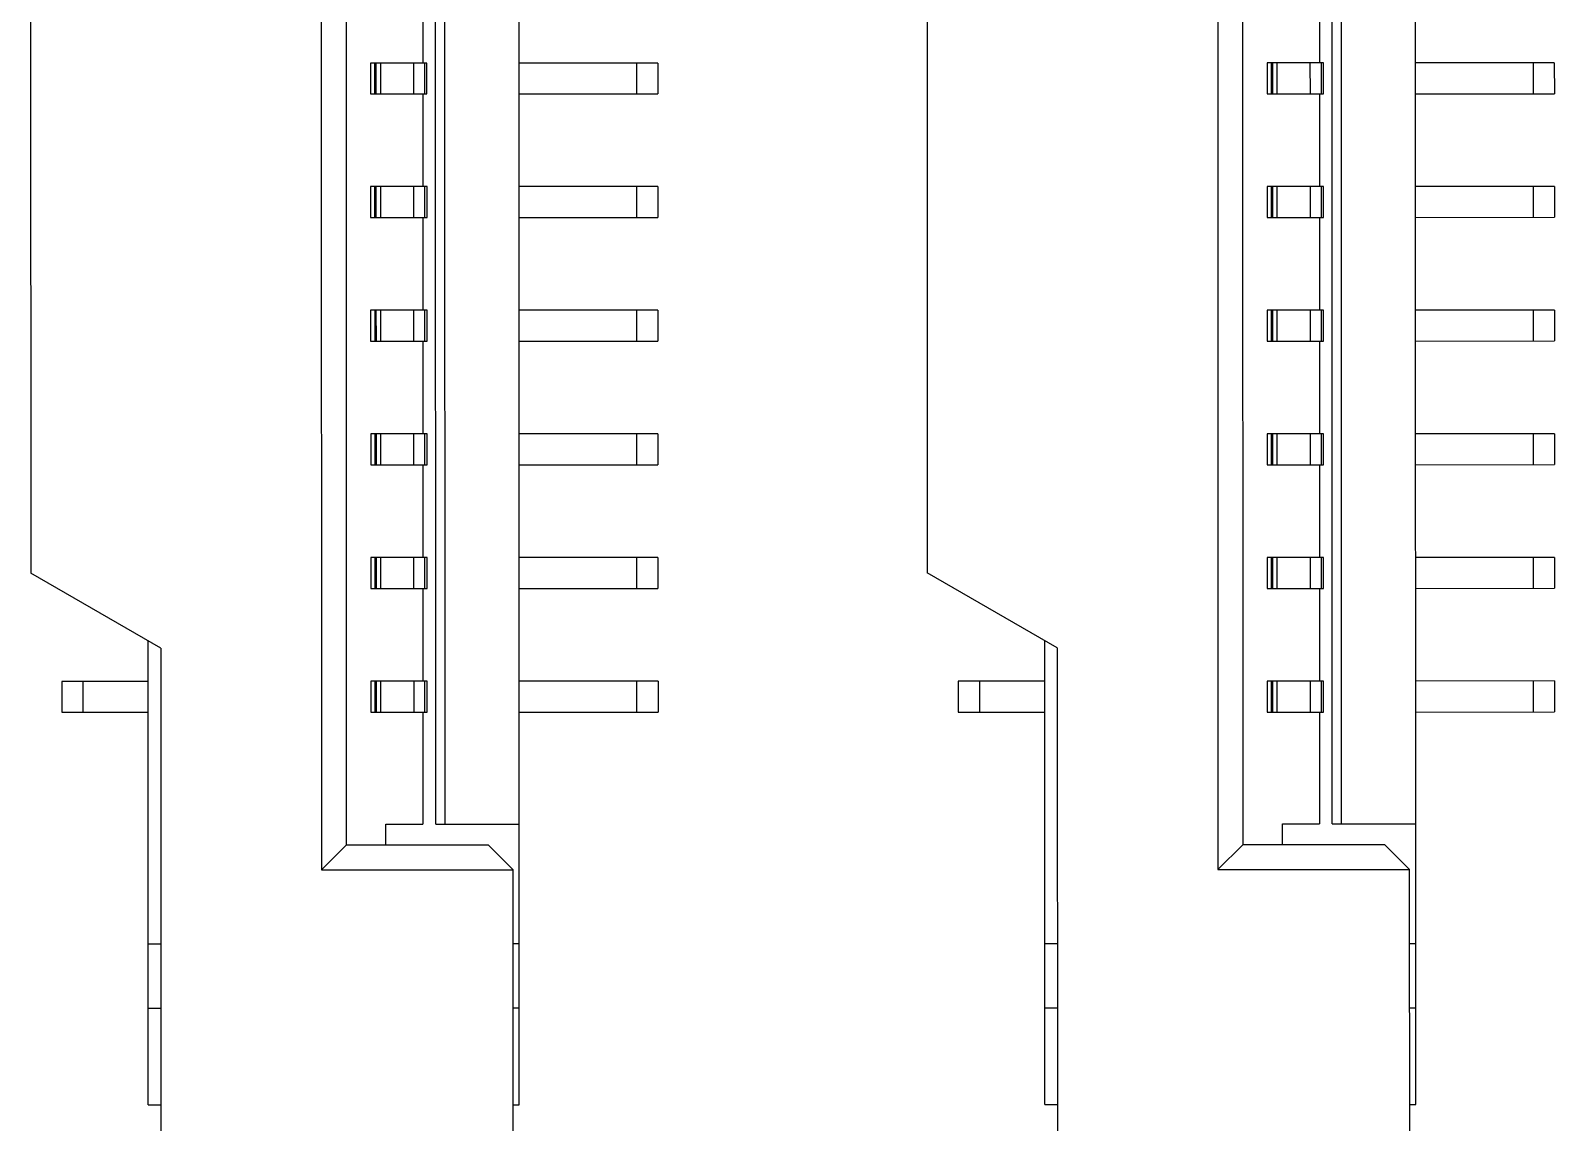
# Model space of a CAD drawing. Header units: inches. Extents: x -29 to 164, y -51 to 83.
# Drawn here: x 14.33 to 26.65, y 20.13 to 28.96 of the extents above; entities that cross this region are included whole.
import ezdxf

# ---------------------------------------------------------------- set-up
doc = ezdxf.new("R2010")
doc.units = ezdxf.units.IN
doc.header["$LTSCALE"] = 1.21
doc.header["$MEASUREMENT"] = 0
doc.layers.get('0').update_dxf_attribs({"linetype": 'CONTINUOUS'})

msp = doc.modelspace()

# ---------------------------------------------------------------- linework, layer by layer
at = {"color": 7, "linetype": 'Continuous'}
for p, q in [((18.283, 20.275), (18.279, 40.875)), ((25.533, 20.276), (25.529, 40.876)), ((16.679, 38.975), (16.683, 22.175)), ((23.929, 38.976), (23.933, 22.176)), ((16.88, 38.775), (16.883, 22.375)), ((24.13, 38.776), (24.133, 22.376)), ((17.607, 22.545), (17.604, 38.605)), ((17.683, 22.545), (17.68, 38.605)), ((24.857, 22.546), (24.854, 38.606)), ((24.933, 22.546), (24.93, 38.606)), ((14.33, 36.574), (14.332, 24.574)), ((21.58, 36.576), (21.582, 24.576)), ((17.503, 29.45), (17.503, 28.7)), ((24.753, 29.451), (24.753, 28.701)), ((17.08, 28.7), (17.08, 28.45)), ((17.536, 28.7), (17.08, 28.7)), ((17.116, 28.45), (17.116, 28.7)), ((17.124, 28.7), (17.124, 28.45)), ((17.162, 28.45), (17.162, 28.7)), ((17.427, 28.7), (17.428, 28.45)), ((17.519, 28.45), (17.519, 28.7)), ((17.536, 28.45), (17.536, 28.7)), ((19.403, 28.7), (18.282, 28.7)), ((19.231, 28.7), (19.231, 28.45)), ((19.403, 28.7), (19.404, 28.45)), ((24.33, 28.701), (24.33, 28.451)), ((24.786, 28.701), (24.33, 28.701)), ((24.366, 28.451), (24.366, 28.701)), ((24.374, 28.701), (24.374, 28.451)), ((24.412, 28.451), (24.412, 28.701)), ((24.677, 28.701), (24.678, 28.451)), ((24.769, 28.451), (24.769, 28.701)), ((24.786, 28.451), (24.786, 28.701)), ((26.653, 28.702), (25.532, 28.701)), ((26.481, 28.702), (26.481, 28.452)), ((26.653, 28.702), (26.654, 28.452)), ((17.08, 28.45), (17.536, 28.45)), ((17.503, 28.45), (17.503, 27.7)), ((18.282, 28.45), (19.404, 28.45)), ((24.33, 28.451), (24.786, 28.451)), ((24.753, 28.451), (24.753, 27.701)), ((25.532, 28.451), (26.654, 28.452)), ((17.08, 27.7), (17.08, 27.45)), ((17.537, 27.7), (17.08, 27.7)), ((17.116, 27.45), (17.116, 27.7)), ((17.124, 27.7), (17.124, 27.45)), ((17.162, 27.45), (17.162, 27.7)), ((17.428, 27.7), (17.428, 27.45)), ((17.519, 27.45), (17.519, 27.7)), ((17.537, 27.45), (17.537, 27.7)), ((19.404, 27.7), (18.282, 27.7)), ((19.231, 27.7), (19.231, 27.45)), ((19.404, 27.7), (19.404, 27.45)), ((24.33, 27.701), (24.33, 27.451)), ((24.787, 27.701), (24.33, 27.701)), ((24.366, 27.451), (24.366, 27.701)), ((24.374, 27.701), (24.374, 27.451)), ((24.412, 27.451), (24.412, 27.701)), ((24.678, 27.701), (24.678, 27.451)), ((24.769, 27.451), (24.769, 27.701)), ((24.787, 27.451), (24.787, 27.701)), ((26.654, 27.702), (25.532, 27.701)), ((26.481, 27.702), (26.481, 27.452)), ((26.654, 27.702), (26.654, 27.452)), ((17.08, 27.45), (17.537, 27.45)), ((17.503, 27.45), (17.503, 26.7)), ((18.282, 27.45), (19.404, 27.45)), ((24.33, 27.451), (24.787, 27.451)), ((24.753, 27.451), (24.753, 26.701)), ((25.532, 27.451), (26.654, 27.452)), ((17.08, 26.7), (17.08, 26.45)), ((17.537, 26.7), (17.08, 26.7)), ((17.117, 26.45), (17.117, 26.7)), ((17.124, 26.7), (17.125, 26.45)), ((17.163, 26.45), (17.162, 26.7)), ((17.428, 26.7), (17.428, 26.45)), ((17.519, 26.45), (17.519, 26.7)), ((17.537, 26.45), (17.537, 26.7)), ((19.404, 26.7), (18.282, 26.7)), ((19.231, 26.7), (19.231, 26.45)), ((19.404, 26.7), (19.404, 26.45)), ((24.33, 26.701), (24.33, 26.451)), ((24.787, 26.701), (24.33, 26.701)), ((24.367, 26.451), (24.367, 26.701)), ((24.374, 26.701), (24.375, 26.451)), ((24.413, 26.451), (24.412, 26.701)), ((24.678, 26.701), (24.678, 26.451)), ((24.769, 26.451), (24.769, 26.701)), ((24.787, 26.451), (24.787, 26.701)), ((26.654, 26.702), (25.532, 26.701)), ((26.481, 26.702), (26.481, 26.452)), ((26.654, 26.702), (26.654, 26.452)), ((17.08, 26.45), (17.537, 26.45)), ((17.503, 26.45), (17.503, 25.7)), ((18.282, 26.45), (19.404, 26.45)), ((24.33, 26.451), (24.787, 26.451)), ((24.753, 26.451), (24.753, 25.701)), ((25.532, 26.451), (26.654, 26.452)), ((17.081, 25.7), (17.081, 25.45)), ((17.537, 25.7), (17.081, 25.7)), ((17.117, 25.45), (17.117, 25.7)), ((17.125, 25.7), (17.125, 25.45)), ((17.163, 25.45), (17.163, 25.7)), ((17.428, 25.7), (17.428, 25.45)), ((17.519, 25.45), (17.519, 25.7)), ((17.537, 25.45), (17.537, 25.7)), ((19.404, 25.7), (18.282, 25.7)), ((19.231, 25.7), (19.231, 25.45)), ((19.404, 25.7), (19.404, 25.45)), ((24.331, 25.701), (24.331, 25.451)), ((24.787, 25.701), (24.331, 25.701)), ((24.367, 25.451), (24.367, 25.701)), ((24.375, 25.701), (24.375, 25.451)), ((24.413, 25.451), (24.413, 25.701)), ((24.678, 25.701), (24.678, 25.451)), ((24.769, 25.451), (24.769, 25.701)), ((24.787, 25.451), (24.787, 25.701)), ((26.654, 25.702), (25.532, 25.701)), ((26.481, 25.702), (26.481, 25.452)), ((26.654, 25.702), (26.654, 25.452)), ((17.081, 25.45), (17.537, 25.45)), ((17.504, 25.45), (17.504, 24.7)), ((18.282, 25.45), (19.404, 25.45)), ((24.331, 25.451), (24.787, 25.451)), ((24.754, 25.451), (24.754, 24.701)), ((25.532, 25.451), (26.654, 25.452)), ((17.081, 24.7), (17.081, 24.45)), ((17.537, 24.7), (17.081, 24.7)), ((17.117, 24.45), (17.117, 24.7)), ((17.125, 24.7), (17.125, 24.45)), ((17.163, 24.45), (17.163, 24.7)), ((17.428, 24.7), (17.428, 24.45)), ((17.52, 24.45), (17.52, 24.7)), ((17.537, 24.45), (17.537, 24.7)), ((19.404, 24.7), (18.282, 24.7)), ((19.231, 24.7), (19.231, 24.45)), ((19.404, 24.7), (19.404, 24.45)), ((24.331, 24.701), (24.331, 24.451)), ((24.787, 24.701), (24.331, 24.701)), ((24.367, 24.451), (24.367, 24.701)), ((24.375, 24.701), (24.375, 24.451)), ((24.413, 24.451), (24.413, 24.701)), ((24.678, 24.701), (24.678, 24.451)), ((24.77, 24.451), (24.77, 24.701)), ((24.787, 24.451), (24.787, 24.701)), ((26.654, 24.702), (25.532, 24.701)), ((26.481, 24.702), (26.481, 24.452)), ((26.654, 24.702), (26.654, 24.452)), ((15.383, 23.968), (14.332, 24.574)), ((22.633, 23.97), (21.582, 24.576)), ((17.081, 24.45), (17.537, 24.45)), ((17.504, 24.45), (17.504, 23.7)), ((18.283, 24.45), (19.404, 24.45)), ((24.331, 24.451), (24.787, 24.451)), ((24.754, 24.451), (24.754, 23.701)), ((25.533, 24.451), (26.654, 24.452)), ((15.283, 20.274), (15.283, 24.026)), ((15.383, 23.968), (15.384, 19.574)), ((22.533, 20.276), (22.533, 24.027)), ((22.633, 23.97), (22.634, 19.576)), ((14.583, 23.699), (14.583, 23.449)), ((15.283, 23.699), (14.583, 23.699)), ((14.756, 23.449), (14.756, 23.699)), ((17.081, 23.7), (17.081, 23.45)), ((17.537, 23.7), (17.081, 23.7)), ((17.117, 23.45), (17.117, 23.7)), ((17.125, 23.7), (17.125, 23.45)), ((17.163, 23.45), (17.163, 23.7)), ((17.429, 23.7), (17.429, 23.45)), ((17.52, 23.45), (17.52, 23.7)), ((17.537, 23.45), (17.537, 23.7)), ((19.405, 23.7), (18.283, 23.7)), ((19.232, 23.7), (19.232, 23.45)), ((19.405, 23.7), (19.405, 23.45)), ((21.833, 23.701), (21.833, 23.451)), ((22.533, 23.701), (21.833, 23.701)), ((22.006, 23.451), (22.006, 23.701)), ((24.331, 23.701), (24.331, 23.451)), ((24.787, 23.701), (24.331, 23.701)), ((24.367, 23.451), (24.367, 23.701)), ((24.375, 23.701), (24.375, 23.451)), ((24.413, 23.451), (24.413, 23.701)), ((24.679, 23.701), (24.679, 23.451)), ((24.77, 23.451), (24.77, 23.701)), ((24.787, 23.451), (24.787, 23.701)), ((26.655, 23.702), (25.533, 23.701)), ((26.482, 23.702), (26.482, 23.452)), ((26.655, 23.702), (26.655, 23.452)), ((14.583, 23.449), (15.283, 23.449)), ((17.081, 23.45), (17.537, 23.45)), ((17.504, 23.45), (17.504, 22.545)), ((18.283, 23.45), (19.405, 23.45)), ((21.833, 23.451), (22.533, 23.451)), ((24.331, 23.451), (24.787, 23.451)), ((24.754, 23.451), (24.754, 22.546)), ((25.533, 23.451), (26.655, 23.452)), ((17.204, 22.375), (17.204, 22.545)), ((17.204, 22.545), (17.504, 22.545)), ((17.607, 22.545), (18.283, 22.545)), ((24.454, 22.376), (24.454, 22.546)), ((24.454, 22.546), (24.754, 22.546)), ((24.857, 22.546), (25.533, 22.546)), ((16.683, 22.175), (16.883, 22.375)), ((18.033, 22.375), (16.883, 22.375)), ((18.033, 22.375), (18.233, 22.175)), ((23.933, 22.176), (24.133, 22.376)), ((25.283, 22.376), (24.133, 22.376)), ((25.283, 22.376), (25.483, 22.176)), ((16.683, 22.175), (18.233, 22.175)), ((18.234, 19.575), (18.233, 22.175)), ((23.933, 22.176), (25.483, 22.176)), ((25.484, 19.576), (25.483, 22.176)), ((15.383, 21.574), (15.283, 21.574)), ((18.283, 21.575), (18.233, 21.575)), ((22.633, 21.576), (22.533, 21.576)), ((25.533, 21.576), (25.483, 21.576)), ((15.383, 21.054), (15.283, 21.054)), ((18.283, 21.055), (18.233, 21.055)), ((22.633, 21.056), (22.533, 21.056)), ((25.533, 21.056), (25.483, 21.056)), ((15.283, 20.274), (15.383, 20.274)), ((18.233, 20.275), (18.283, 20.275)), ((22.533, 20.276), (22.633, 20.276)), ((25.483, 20.276), (25.533, 20.276))]:
    msp.add_line(p, q, dxfattribs=at)

doc.saveas('drawing.dxf')
